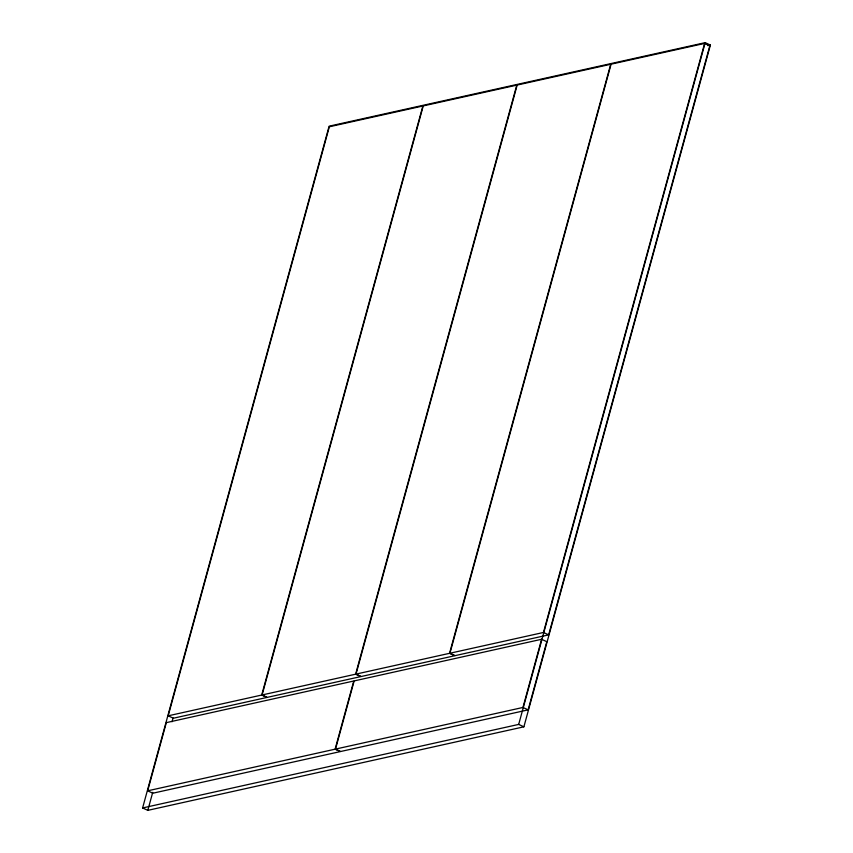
<?xml version="1.0" encoding="UTF-8"?>
<svg xmlns="http://www.w3.org/2000/svg" width="853" height="853" viewBox="0 0 853 853"><rect width="100%" height="100%" fill="white"/><g stroke="black" fill="none" stroke-linecap="round" stroke-linejoin="round"><path stroke-width="1.28" d="M142.611 807.951L329.119 126.18L705.196 42.65L710.389 45.049L523.881 726.82L147.804 810.35L142.611 807.951L518.688 724.41L523.881 726.82M147.676 790.816L166.324 722.64L353.76 681.003L335.112 749.179L147.676 790.816L152.868 793.215L340.304 751.589L335.112 749.179M168.19 715.816L329.333 126.777L422.853 106.007L261.711 695.046L168.19 715.816L173.383 718.226L266.904 697.455L261.711 695.046M147.804 810.35L152.719 792.373M172.039 721.755L173.095 717.906M262.106 694.96L423.248 105.911L516.769 85.14L355.626 674.19L262.106 694.96L267.298 697.359L360.819 676.589L355.626 674.19M335.506 749.094L354.166 680.918L541.602 639.281L546.794 641.68L528.146 709.867L340.71 751.493L335.506 749.094L522.953 707.457L528.146 709.867M356.032 674.094L517.174 85.055L610.695 64.284L449.542 653.323L356.032 674.094L361.224 676.504L454.734 655.733L449.542 653.323M449.947 653.238L611.089 64.188L704.61 43.418L709.803 45.827L548.66 634.867L455.139 655.637L449.947 653.238L543.468 632.468L548.66 634.867M522.953 707.457L541.602 639.281M543.468 632.468L704.61 43.418M518.688 724.41L705.196 42.65M707.798 45.625L710.389 45.049"/></g></svg>
